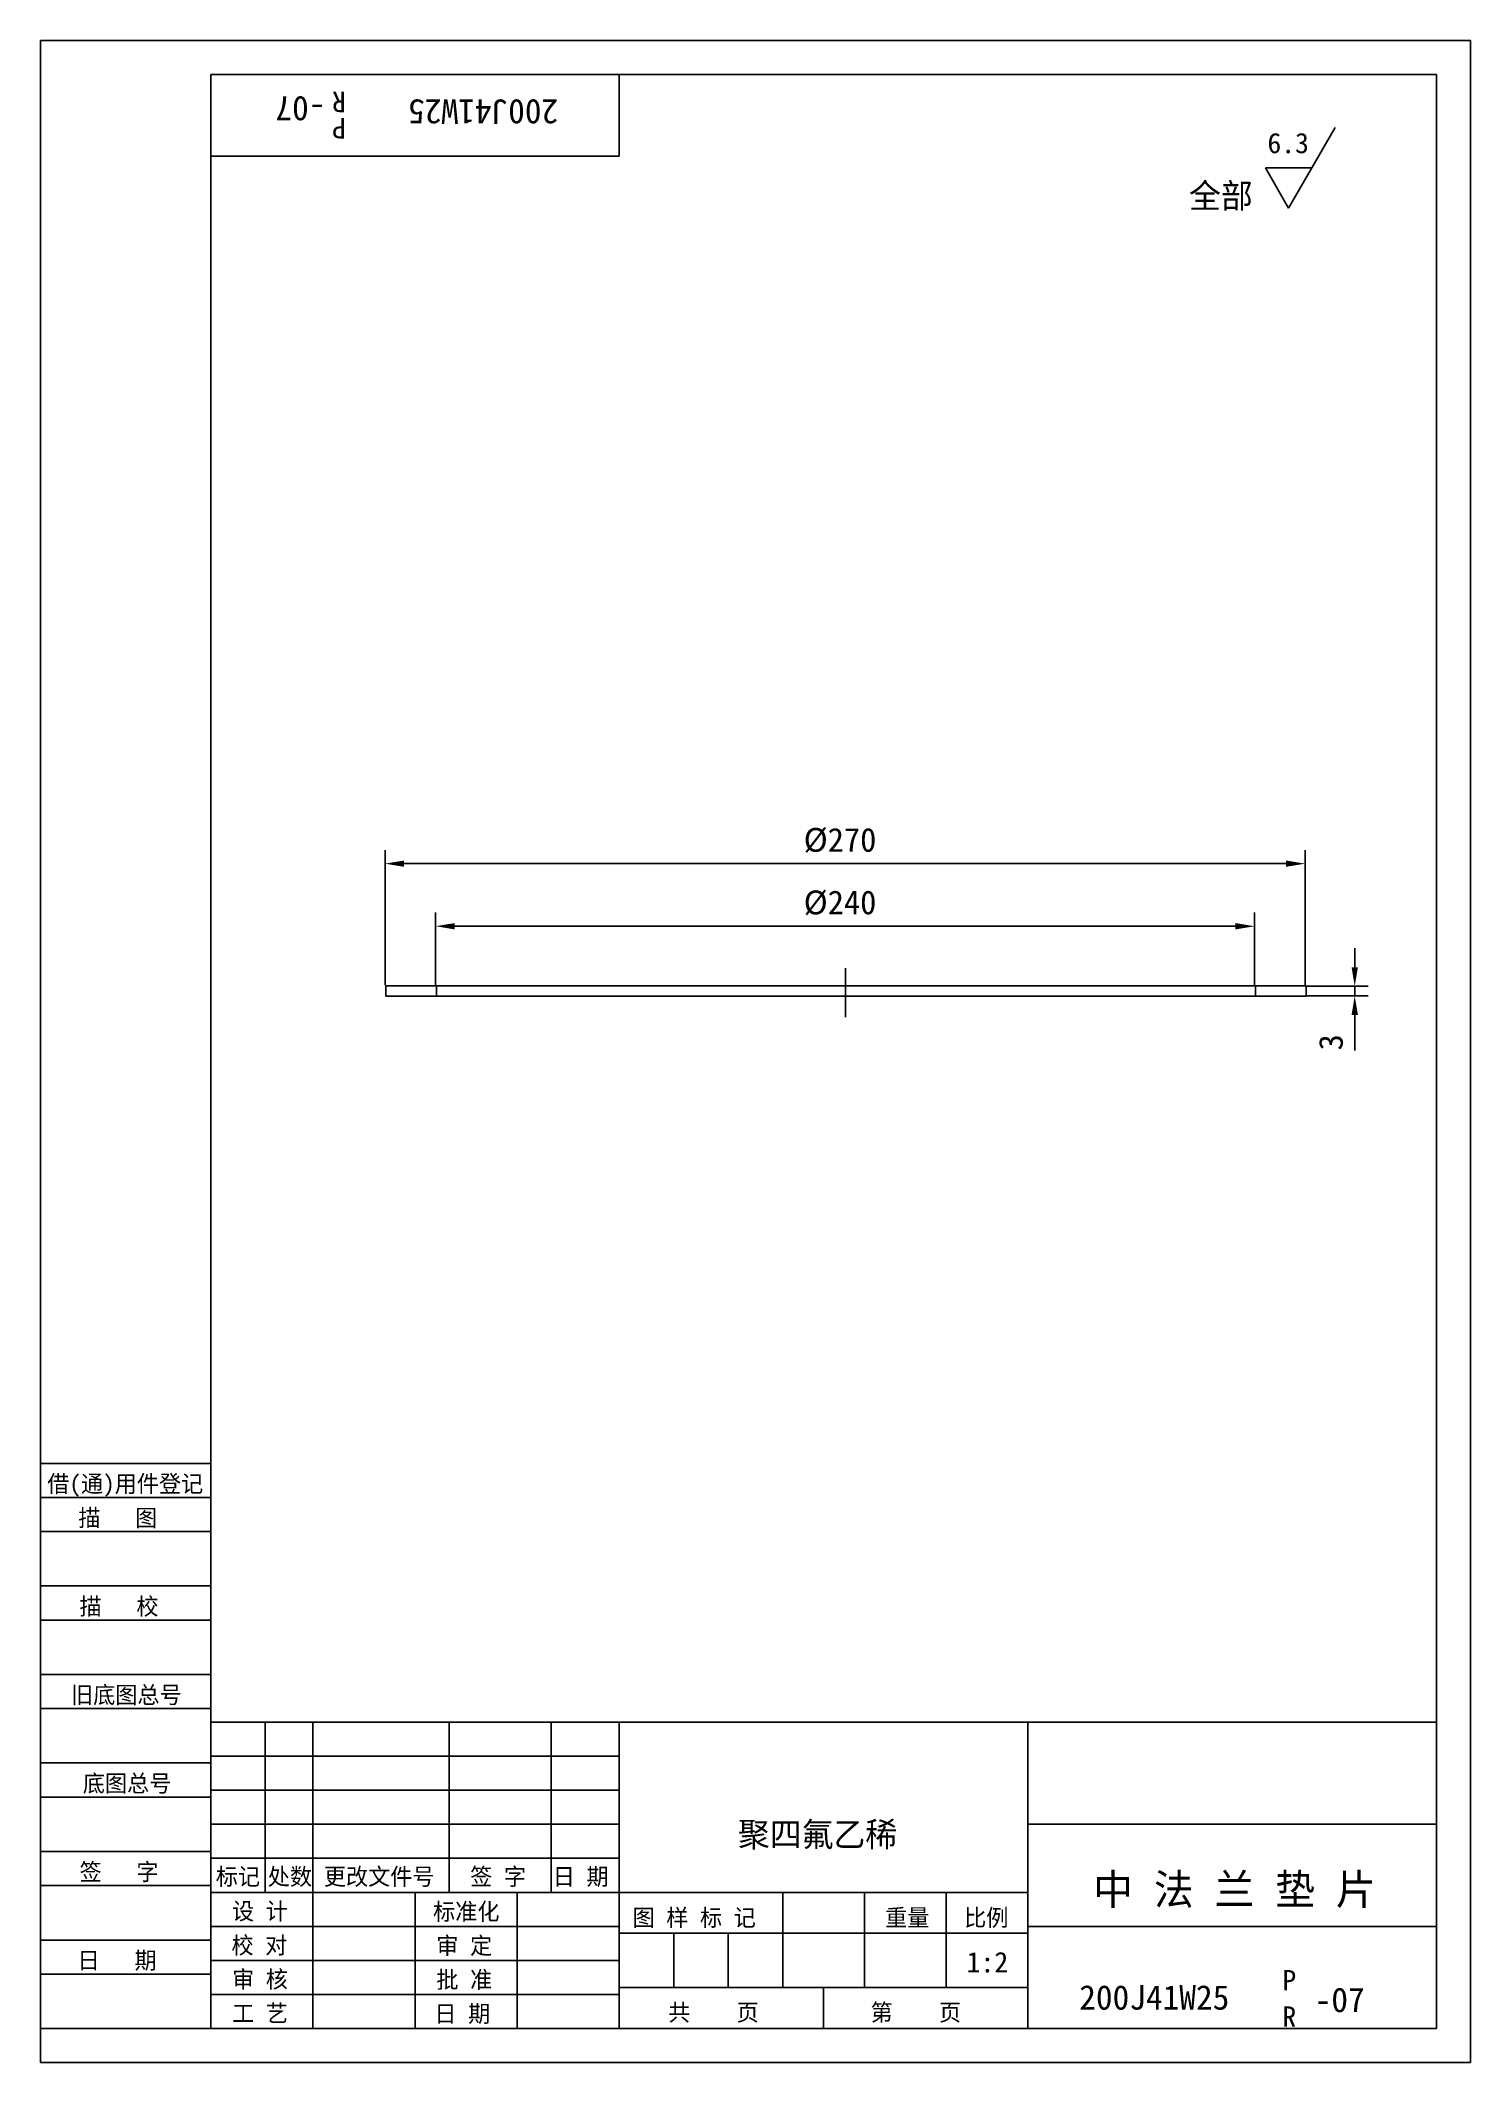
# Model space of a CAD drawing. Header units: metres. Extents: x 0 to 210, y 0 to 297.
import ezdxf

# ---------------------------------------------------------------- set-up
doc = ezdxf.new("R2010")
doc.units = ezdxf.units.M
for name, color, linetype in [('C', 6, 'Continuous'), ('D', 1, 'Continuous'), ('FL', 5, 'Continuous'), ('T', 7, 'Continuous'), ('TL', 4, 'Continuous')]:
    doc.layers.add(name, color=color, linetype=linetype)

# ---------------------------------------------------------------- blocks, each defined once
blk = doc.blocks.new('TUKUN4')
at = {"layer": 'FL'}
for p, q in [((0, 297), (0, 0)), ((210, 297), (0, 297)), ((210, 0), (210, 297)), ((0, 78), (25, 78)), ((0, 70), (25, 70)), ((0, 65), (25, 65)), ((0, 57), (25, 57)), ((0, 52), (25, 52)), ((33, 25), (33, 50)), ((40, 5), (40, 50)), ((60, 25), (60, 50)), ((75, 25), (75, 50)), ((25, 45), (85, 45)), ((0, 44), (25, 44)), ((0, 39), (25, 39)), ((25, 40), (85, 40)), ((25, 35), (85, 35)), ((0, 31), (25, 31)), ((25, 30), (85, 30)), ((0, 26), (25, 26)), ((70, 5), (70, 25)), ((0, 18), (25, 18)), ((25, 20), (85, 20)), ((25, 15), (85, 15)), ((0, 13), (25, 13)), ((25, 10), (85, 10)), ((0, 0), (210, 0))]:
    blk.add_line(p, q, dxfattribs=at)
at = {"layer": 'TL'}
for p, q in [((25, 5), (25, 292)), ((205, 292), (25, 292)), ((85, 292), (85, 280)), ((205, 5), (205, 292)), ((85, 280), (25, 280)), ((0, 88), (25, 88)), ((0, 83), (25, 83)), ((205, 50), (25, 50)), ((85, 5), (85, 50)), ((145, 5), (145, 50)), ((205, 35), (145, 35)), ((145, 25), (25, 25)), ((55, 5), (55, 25)), ((109, 11), (109, 25)), ((121, 11), (121, 25)), ((133, 11), (133, 25)), ((85, 19), (145, 19)), ((93, 11), (93, 19)), ((101, 11), (101, 19)), ((205, 20), (145, 20)), ((145, 11), (85, 11)), ((115, 5), (115, 11)), ((0, 5), (205, 5))]:
    blk.add_line(p, q, dxfattribs=at)
at = {"layer": 'T'}
for s, p in [('借(通)用件登记', (1, 83.76)), ('描   图', (5.56, 78.76)), ('描   校', (5.74, 65.76)), ('旧底图总号', (4.49, 52.76)), ('底图总号', (6.22, 39.76)), ('签   字', (5.74, 26.76)), ('标记', (25.75, 26.07)), ('处数', (33.38, 26.07)), ('更改文件号', (41.61, 26.07)), ('签 字', (63.1, 26.07)), ('日 期', (75.23, 26.07)), ('设 计', (28.14, 20.99)), ('标准化', (57.65, 20.93)), ('图 样 标 记', (86.95, 20.04)), ('重量', (124.03, 20.04)), ('比例', (135.64, 20.04)), ('校 对', (28.05, 15.99)), ('审 定', (58.13, 15.93)), ('日   期', (5.45, 13.76)), ('审 核', (28.14, 10.99)), ('批 准', (58.13, 10.93)), ('共    页', (92.18, 6.13)), ('第    页', (121.9, 6.13)), ('工 艺', (28.14, 5.99)), ('日 期', (57.84, 5.93))]:
    blk.add_text(s, height=2.5, dxfattribs=at).set_placement(p)

msp = doc.modelspace()

# ---------------------------------------------------------------- linework, layer by layer
at = {"layer": 'C'}
msp.add_line((118.22, 153.54), (118.22, 160.74), dxfattribs=at)
at = {"layer": 'D'}
for p, q in [((190.12, 284.21), (183.29, 272.38)), ((183.29, 272.38), (179.88, 278.29)), ((179.88, 278.29), (186.71, 278.29)), ((50.6, 158.24), (50.6, 178.09)), ((53.4, 176.09), (182.9, 176.09)), ((185.7, 158.24), (185.7, 178.09)), ((58.03, 158.24), (58.03, 168.9)), ((60.83, 166.9), (175.48, 166.9)), ((178.28, 158.24), (178.28, 168.9)), ((192.99, 160.88), (192.99, 163.68)), ((185.88, 158.08), (194.99, 158.08)), ((192.99, 158.08), (192.99, 156.68)), ((185.88, 156.68), (194.99, 156.68)), ((192.99, 153.88), (192.99, 151.08)), ((192.99, 151.08), (192.99, 148.66))]:
    msp.add_line(p, q, dxfattribs=at)
for points in [[(53.4, 176.55), (53.4, 175.62), (50.6, 176.09)], [(182.9, 176.55), (182.9, 175.62), (185.7, 176.09)], [(60.83, 167.36), (60.83, 166.43), (58.03, 166.9)], [(175.48, 167.36), (175.48, 166.43), (178.28, 166.9)], [(192.53, 160.88), (193.46, 160.88), (192.99, 158.08)], [(192.53, 153.88), (193.46, 153.88), (192.99, 156.68)]]:
    msp.add_solid(points, dxfattribs=at)
at = {"layer": 'TL'}
for p, q in [((50.72, 158.15), (58.22, 158.15)), ((50.72, 156.65), (50.72, 158.15)), ((58.14, 156.69), (58.14, 158.25)), ((58.22, 158.15), (118.22, 158.15)), ((178.36, 158.15), (118.36, 158.15)), ((185.86, 158.15), (178.36, 158.15)), ((178.44, 156.69), (178.44, 158.25)), ((185.86, 156.65), (185.86, 158.15)), ((58.22, 156.65), (50.72, 156.65)), ((118.22, 156.65), (58.22, 156.65)), ((118.36, 156.65), (178.36, 156.65)), ((178.36, 156.65), (185.86, 156.65))]:
    msp.add_line(p, q, dxfattribs=at)

# ---------------------------------------------------------------- block references
at = {"layer": 'D'}
msp.add_blockref('TUKUN4', (0, 0), dxfattribs=at)

# ---------------------------------------------------------------- texts
for s, height, rotation, p in [('-07', 3.6, 180, (41.85, 288.78)), ('R', 3, 180, (44.87, 289.46)), ('200J41W25', 3.6, 180, (76.03, 288.33)), ('P', 3, 180, (44.87, 285.59)), ('3', 3.5, 90, (191.24, 148.66))]:
    msp.add_text(s, height=height, rotation=rotation, dxfattribs=at).set_placement(p)
for s, height, p in [('6.3', 2.98, (180.18, 280.44)), ('全部', 3.6, (168.66, 272.38)), ('%%c270', 3.5, (112.07, 177.84)), ('%%c240', 3.5, (112.07, 168.65)), ('聚四氟乙稀', 3.6, (102.41, 31.72)), ('中 法 兰 垫 片', 4.5, (154.58, 23.19)), ('1:2', 3, (135.99, 13.25)), ('P', 3, (182.36, 10.6)), ('200J41W25', 3.6, (152.54, 7.77)), ('-07', 3.6, (187.11, 7.41)), ('R', 3, (182.36, 5.25))]:
    msp.add_text(s, height=height, dxfattribs=at).set_placement(p)

doc.saveas('drawing.dxf')
